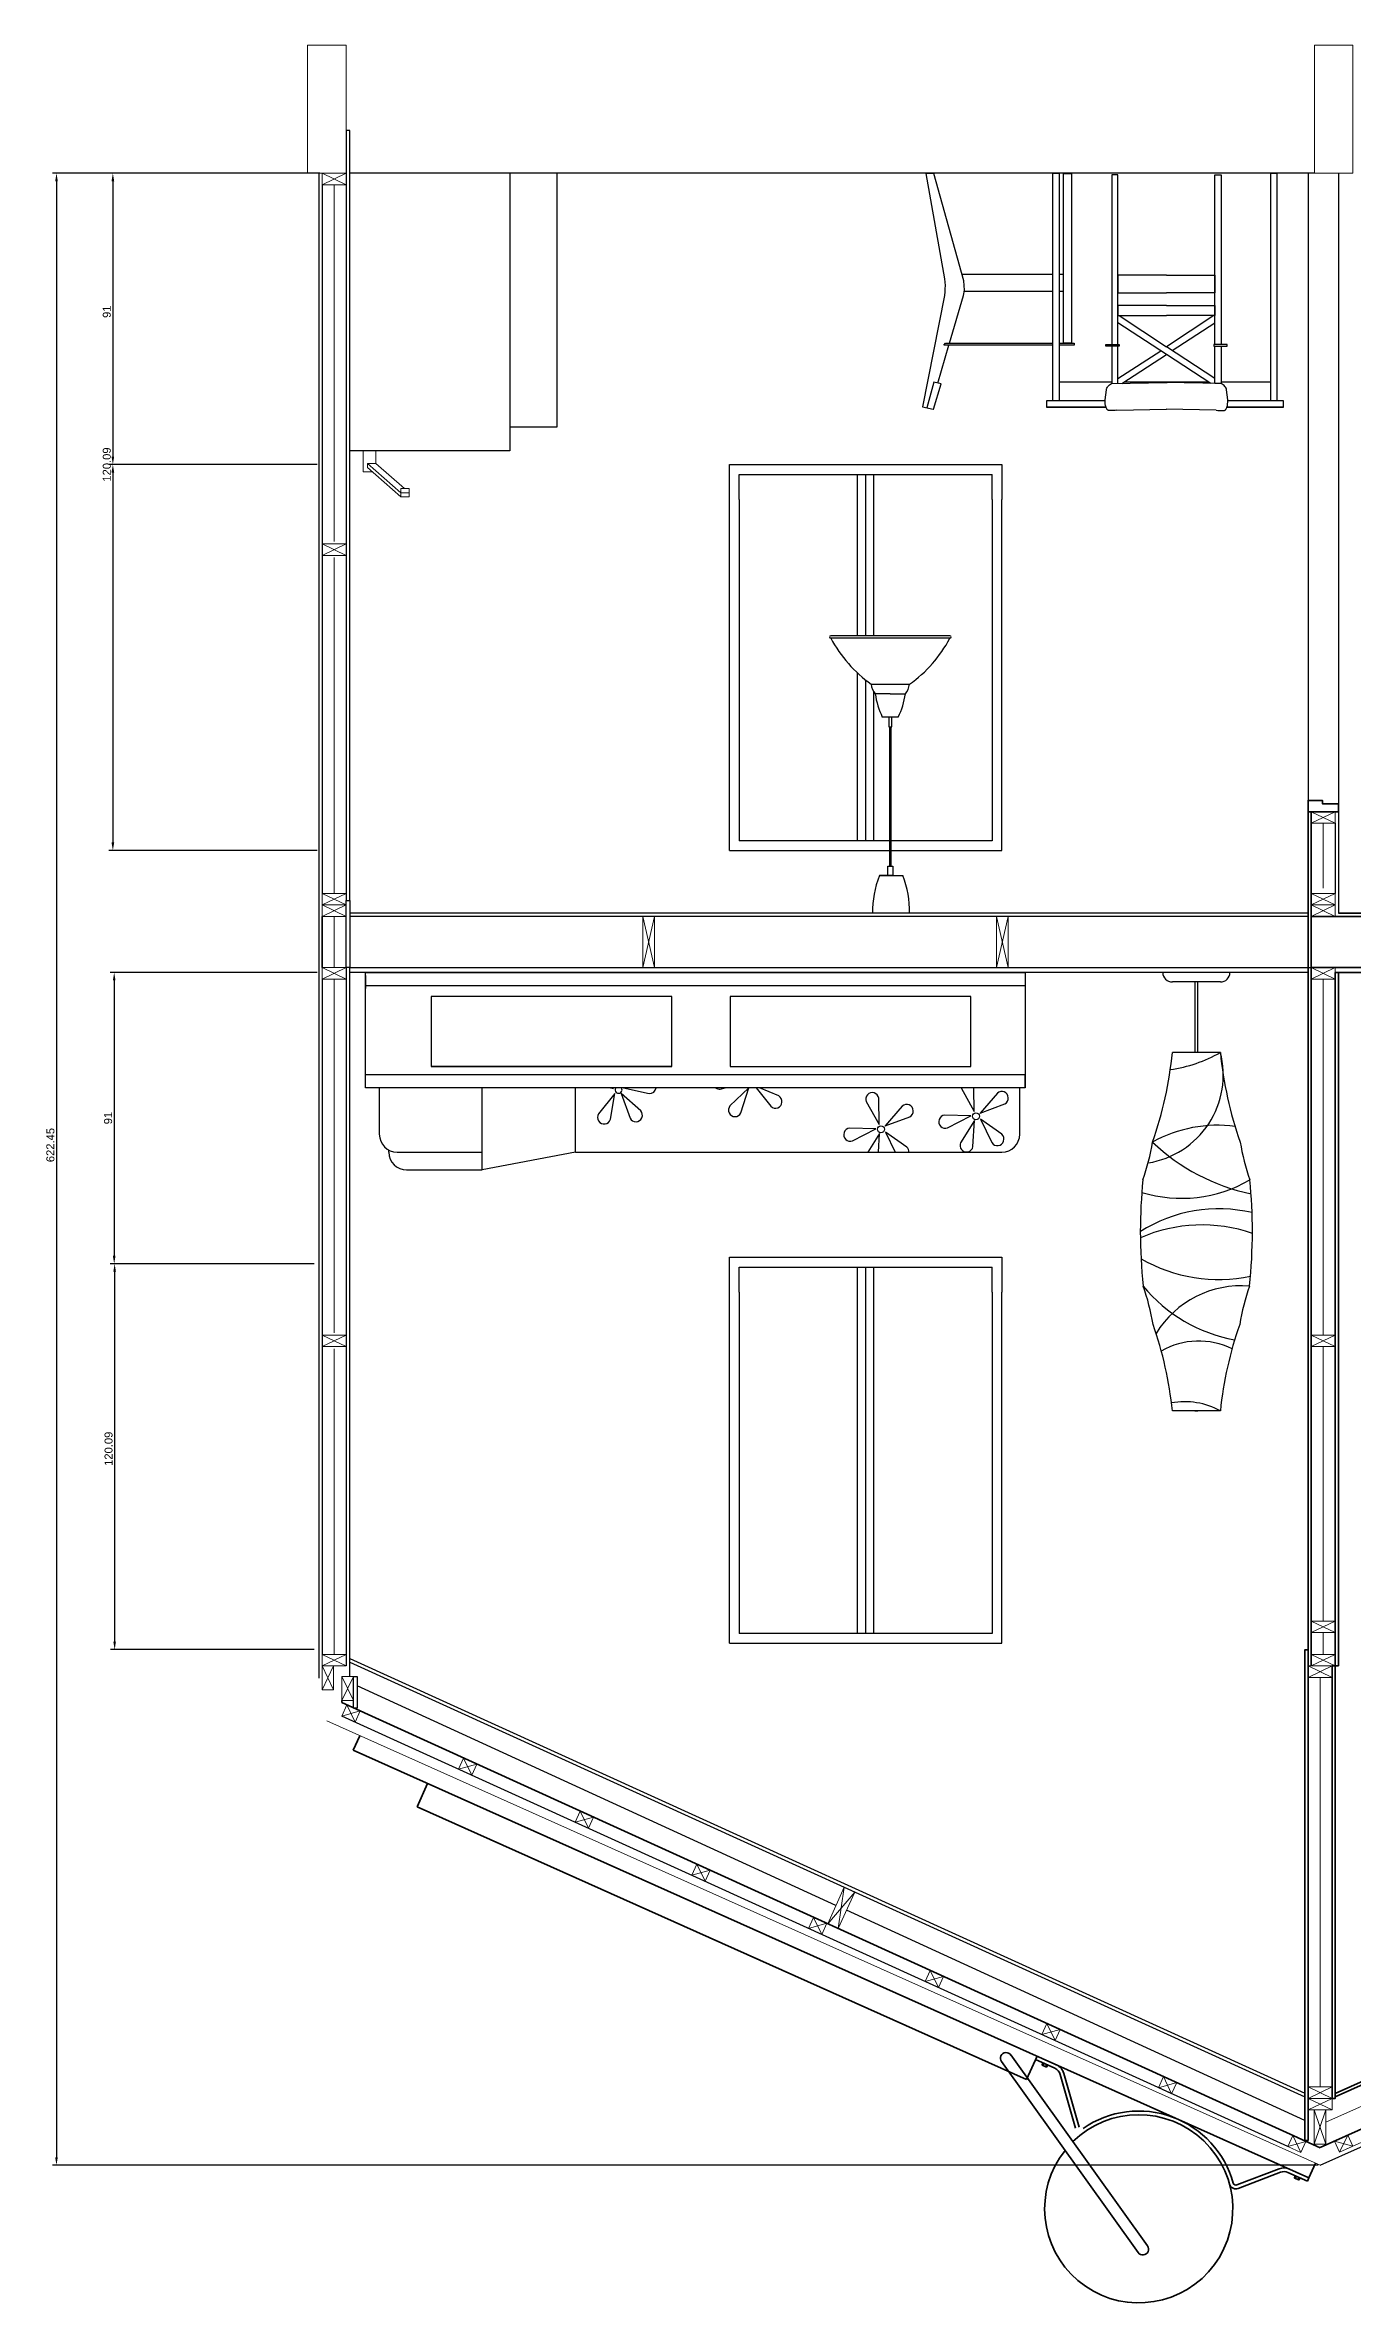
# Model space of a CAD drawing. Header units: millimetres. Extents: x -590 to 14421, y -527 to 4753.
# Drawn here: x 892 to 1300, y -527 to 178 of the extents above; entities that cross this region are included whole.
import ezdxf

# ---------------------------------------------------------------- set-up
doc = ezdxf.new("R2010")
doc.units = ezdxf.units.MM
for name, color, linetype, lineweight in [('A-ANNO-SYMB', 3, 'Continuous', 18), ('A-DETL-MCUT', 4, 'Continuous', 25), ('A-ELEV-IDEN', 3, 'Continuous', 18), ('A-ELEV-MBE1', 7, 'Continuous', 35), ('A-ELEV-MBE2', 4, 'Continuous', 25), ('A-FURN', 8, 'Continuous', 18), ('A-SECT-MCUT', 7, 'Continuous', 35), ('A-WALL-PATT', 8, 'Continuous', 18), ('A-WALL-STUD', 3, 'Continuous', 18)]:
    doc.layers.add(name, color=color, linetype=linetype, lineweight=lineweight)
doc.styles.get("Standard").update_dxf_attribs({"font": 'Arial.ttf'})
doc.dimstyles.new('ISO-25', dxfattribs={"dimtxt": 2.5, "dimasz": 2.5, "dimexe": 1.25, "dimexo": 0.625, "dimtad": 1, "dimtxsty": 'Standard', "dimcen": 2.5, "dimadec": 0, "dimazin": 0, "dimtfac": 1, "dimtmove": 0, "dimatfit": 3, "dimfxl": 1, "dimarcsym": 0})

# ---------------------------------------------------------------- blocks, each defined once
blk = doc.blocks.new('*D116')
at = {"color": 0, "lineweight": -2, "transparency": 16777216}
for p, q in [((977.63, 138.35), (894.08, 138.35)), ((895.33, 135.85), (895.33, -481.51)), ((1289.32, -484.01), (894.08, -484.01))]:
    blk.add_line(p, q, dxfattribs=at)
at = {"color": 0, "transparency": 16777216}
for points in [[(894.92, 135.85), (895.75, 135.85), (895.33, 138.35)], [(894.92, -481.51), (895.75, -481.51), (895.33, -484.01)]]:
    blk.add_solid(points, dxfattribs=at)
at = {"color": 0, "transparency": 16777216, "insert": (893.44, -165.27), "char_height": 2.5, "attachment_point": 5, "rotation": 90}
blk.add_mtext('622.45', dxfattribs=at)
blk = doc.blocks.new('*D118')
at = {"color": 0, "lineweight": -2, "transparency": 16777216}
for p, q in [((977.63, 138.35), (911.69, 138.35)), ((912.94, 135.85), (912.94, 49.85)), ((976.73, 47.35), (911.69, 47.35))]:
    blk.add_line(p, q, dxfattribs=at)
at = {"color": 0, "transparency": 16777216}
for points in [[(912.52, 135.85), (913.36, 135.85), (912.94, 138.35)], [(912.52, 49.85), (913.36, 49.85), (912.94, 47.35)]]:
    blk.add_solid(points, dxfattribs=at)
at = {"color": 0, "transparency": 16777216, "insert": (911.05, 95.11), "char_height": 2.5, "attachment_point": 5, "rotation": 90}
blk.add_mtext('91', dxfattribs=at)
blk = doc.blocks.new('*D119')
at = {"color": 0, "lineweight": -2, "transparency": 16777216}
for p, q in [((976.73, 47.35), (911.69, 47.35)), ((912.94, 44.85), (912.94, -70.73)), ((976.73, -73.23), (911.69, -73.23))]:
    blk.add_line(p, q, dxfattribs=at)
at = {"color": 0, "transparency": 16777216}
for points in [[(912.52, 44.85), (913.36, 44.85), (912.94, 47.35)], [(912.52, -70.73), (913.36, -70.73), (912.94, -73.23)]]:
    blk.add_solid(points, dxfattribs=at)
at = {"color": 0, "transparency": 16777216, "insert": (911.05, 47.35), "char_height": 2.5, "attachment_point": 5, "rotation": 90}
blk.add_mtext('120.09', dxfattribs=at)
blk = doc.blocks.new('*D122')
at = {"color": 0, "lineweight": -2, "transparency": 16777216}
for p, q in [((976.73, -111.34), (912.11, -111.34)), ((913.36, -113.84), (913.36, -199.84)), ((975.82, -202.34), (912.11, -202.34))]:
    blk.add_line(p, q, dxfattribs=at)
at = {"color": 0, "transparency": 16777216}
for points in [[(912.94, -113.84), (913.77, -113.84), (913.36, -111.34)], [(912.94, -199.84), (913.77, -199.84), (913.36, -202.34)]]:
    blk.add_solid(points, dxfattribs=at)
at = {"color": 0, "transparency": 16777216, "insert": (911.46, -156.84), "char_height": 2.5, "attachment_point": 5, "rotation": 90}
blk.add_mtext('91', dxfattribs=at)
blk = doc.blocks.new('*D123')
at = {"color": 0, "lineweight": -2, "transparency": 16777216}
for p, q in [((975.82, -202.34), (912.25, -202.34)), ((913.5, -204.84), (913.5, -320.42)), ((975.82, -322.92), (912.25, -322.92))]:
    blk.add_line(p, q, dxfattribs=at)
at = {"color": 0, "transparency": 16777216}
for points in [[(913.08, -204.84), (913.91, -204.84), (913.5, -202.34)], [(913.08, -320.42), (913.91, -320.42), (913.5, -322.92)]]:
    blk.add_solid(points, dxfattribs=at)
at = {"color": 0, "transparency": 16777216, "insert": (911.61, -260.16), "char_height": 2.5, "attachment_point": 5, "rotation": 90}
blk.add_mtext('120.09', dxfattribs=at)

msp = doc.modelspace()

# ---------------------------------------------------------------- linework, layer by layer
at = {"color": 0}
for p, q in [((977.353, -331.809), (977.353, 138.354)), ((1105.515, 36.478), (1105.515, 47.354)), ((1105.515, 47.354), (1190.58, 47.354)), ((1108.517, 36.478), (1108.517, 44.228)), ((1108.517, 44.228), (1187.578, 44.228)), ((1145.546, 36.478), (1145.546, 44.228)), ((1148.048, 36.478), (1148.048, 44.228)), ((1150.55, 36.478), (1150.55, 44.228)), ((1187.578, 36.478), (1187.578, 44.228)), ((1190.58, 47.354), (1190.58, 36.478)), ((1295.705, -61.115), (1295.705, -92.825)), ((1294.704, -64.718), (1294.704, -86.62)), ((1105.515, -73.226), (1155.443, -73.226)), ((1156.043, -73.226), (1190.58, -73.226)), ((1286.195, -92.825), (986.968, -92.825)), ((1286.195, -93.825), (986.968, -93.825)), ((991.524, -111.339), (986.967, -111.339)), ((1286.195, -111.339), (991.524, -111.339)), ((991.524, -111.339), (991.524, -111.339)), ((1105.515, -211.202), (1105.515, -200.326)), ((1105.515, -200.326), (1190.58, -200.326)), ((1108.517, -211.202), (1108.517, -203.452)), ((1108.517, -203.452), (1187.578, -203.452)), ((1145.546, -211.202), (1145.546, -203.452)), ((1148.048, -211.202), (1148.048, -203.452)), ((1150.55, -211.202), (1150.55, -203.452)), ((1187.578, -211.202), (1187.578, -203.452)), ((1190.58, -200.326), (1190.58, -211.202)), ((1105.515, -320.906), (1190.58, -320.906)), ((1138.777, -402.856), (989.267, -334.244)), ((1279.843, -478.142), (984.486, -343.662)), ((1289.947, -484.012), (1608.045, -341.642)), ((1285.192, -470.047), (1142.051, -404.358))]:
    msp.add_line(p, q, dxfattribs=at)
for p, q in [((1036.886, 138.354), (1036.886, 51.601)), ((1051.634, 138.354), (1051.634, 59.006)), ((1206.54, 67.233), (1206.54, 138.233)), ((1208.54, 138.233), (1206.54, 138.233)), ((1208.54, 67.233), (1208.54, 138.233)), ((1274.54, 67.233), (1274.54, 138.233)), ((1276.54, 138.233), (1274.54, 138.233)), ((1276.54, 67.233), (1276.54, 138.233)), ((1208.54, 73.233), (1224.879, 73.233)), ((1228.927, 73.233), (1255.051, 73.233)), ((1259.099, 73.233), (1274.54, 73.233)), ((1204.54, 67.233), (1204.54, 65.233)), ((1222.851, 67.233), (1204.54, 67.233)), ((1204.54, 65.233), (1223.1, 65.233)), ((1223.1, 65.233), (1204.54, 65.233)), ((1278.54, 65.233), (1260.878, 65.233)), ((1278.54, 65.233), (1260.878, 65.233)), ((1260.878, 65.233), (1278.54, 65.233)), ((1278.54, 67.233), (1261.127, 67.233)), ((1276.54, 67.233), (1274.54, 67.233)), ((1278.54, 67.233), (1276.54, 67.233)), ((1278.54, 65.233), (1278.54, 67.233)), ((1051.634, 59.006), (1036.948, 59.006)), ((1036.886, 51.601), (986.97, 51.601)), ((1174.342, -6.129), (1137.144, -6.129)), ((1174.342, -6.929), (1137.144, -6.929)), ((1174.342, -6.929), (1155.743, -6.929)), ((1149.743, -21.313), (1161.743, -21.313)), ((1155.743, -24.313), (1151.043, -24.313)), ((1155.743, -24.313), (1160.443, -24.313)), ((1158.243, -31.549), (1153.243, -31.549)), ((1155.443, -31.549), (1155.243, -31.549)), ((1155.243, -31.549), (1155.243, -34.549)), ((1155.243, -34.549), (1156.243, -34.549)), ((1155.743, -31.549), (1155.443, -31.549)), ((1155.443, -34.549), (1155.443, -78.088)), ((1156.043, -78.088), (1156.043, -34.549)), ((1156.243, -34.549), (1156.243, -31.549)), ((1154.943, -81.088), (1152.359, -81.088)), ((1152.359, -81.088), (1155.225, -81.088)), ((1154.943, -81.088), (1154.943, -78.088)), ((1154.943, -78.088), (1156.543, -78.088)), ((1155.443, -81.088), (1154.943, -81.088)), ((1155.225, -81.088), (1156.753, -81.088)), ((1155.859, -81.088), (1155.286, -81.088)), ((1156.543, -81.088), (1156.043, -81.088)), ((1156.543, -78.088), (1156.543, -81.088)), ((1156.753, -81.088), (1159.618, -81.088)), ((1044.259, -111.339), (991.839, -111.339)), ((991.839, -111.339), (1197.839, -111.339)), ((991.839, -147.407), (991.839, -111.339)), ((991.839, -112.252), (991.839, -116.373)), ((1151.067, -111.339), (1044.259, -111.339)), ((1197.839, -111.339), (1197.839, -147.407)), ((991.839, -115.46), (1197.839, -115.46)), ((1258.828, -114.311), (1243.828, -114.311)), ((1250.828, -114.311), (1250.828, -136.311)), ((1251.828, -136.311), (1251.828, -114.311)), ((1087.474, -140.732), (1012.377, -140.732)), ((1258.828, -136.311), (1243.828, -136.311)), ((1197.839, -143.286), (991.839, -143.286)), ((1197.839, -147.407), (991.839, -147.407)), ((996.16, -147.407), (996.16, -161.888)), ((1028.296, -173.053), (1028.296, -147.407)), ((1057.44, -167.471), (1057.44, -147.407)), ((1068.333, -147.407), (1069.337, -147.555)), ((1069.337, -147.555), (1069.142, -147.407)), ((1072.436, -147.407), (1080.427, -149.113)), ((1102.655, -147.792), (1104.157, -147.407)), ((1111.593, -147.407), (1105.672, -153.038)), ((1109.111, -155.192), (1111.593, -147.407)), ((1113.879, -147.407), (1118.445, -153.162)), ((1120.898, -149.93), (1114.902, -147.407)), ((1177.909, -147.407), (1181.915, -154.778)), ((1181.915, -154.778), (1181.837, -147.407)), ((1196.16, -161.888), (1196.16, -147.407)), ((1197.839, -147.407), (1197.839, -143.286)), ((1069.754, -149.181), (1064.622, -155.539)), ((1068.313, -157.224), (1069.754, -149.181)), ((1071.657, -149.179), (1074.453, -156.857)), ((1077.801, -154.565), (1071.657, -149.179)), ((1148.221, -151.707), (1152.228, -158.829)), ((1152.228, -158.829), (1152.141, -150.658)), ((1159.497, -153.105), (1154.171, -159.302)), ((1189.185, -149.055), (1183.858, -155.251)), ((1183.858, -155.251), (1191.509, -152.381)), ((1151.198, -160.154), (1143.028, -159.987)), ((1143.955, -163.937), (1151.198, -160.154)), ((1152.363, -161.657), (1148.696, -167.471)), ((1152.009, -167.471), (1152.363, -161.657)), ((1154.171, -159.302), (1161.821, -156.431)), ((1154.241, -161.188), (1157.265, -167.471)), ((1160.889, -165.939), (1154.241, -161.188)), ((1180.885, -156.103), (1172.716, -155.937)), ((1173.643, -159.887), (1180.885, -156.103)), ((1182.051, -157.606), (1177.692, -164.518)), ((1181.554, -165.762), (1182.051, -157.606)), ((1183.929, -157.137), (1187.473, -164.5)), ((1190.577, -161.888), (1183.929, -157.137)), ((999.11, -167.471), (999.11, -166.811)), ((1001.743, -167.471), (1028.296, -167.471)), ((1057.44, -167.471), (1028.296, -173.053)), ((1057.44, -167.471), (1190.577, -167.471)), ((1004.693, -173.053), (1028.296, -173.053)), ((1258.828, -248.311), (1243.828, -248.311)), ((1258.828, -248.311), (1246.328, -248.311)), ((1250.828, -248.311), (1251.828, -248.311)), ((1251.828, -248.311), (1251.328, -248.311)), ((1258.828, -248.311), (1251.328, -248.311))]:
    msp.add_line(p, q)
at = {"color": 7}
for p, q in [((1178.738, 104.8), (1169.378, 138.238)), ((1174.215, 85.255), (1178.628, 100.207)), ((1178.628, 100.207), (1178.885, 101.841)), ((1178.885, 101.841), (1178.738, 104.8)), ((1227.245, 93.891), (1241.989, 84.181)), ((1256.733, 93.891), (1241.989, 84.181)), ((1170.538, 72.795), (1174.036, 84.647)), ((1241.989, 81.759), (1226.852, 91.631)), ((1243.804, 82.983), (1257.126, 91.631)), ((1226.852, 74.189), (1240.204, 82.923)), ((1228.099, 72.693), (1241.989, 81.759)), ((1257.126, 74.189), (1241.989, 84.181)), ((1255.878, 72.693), (1241.989, 81.759)), ((1226.509, 64.328), (1242.03, 64.705)), ((1257.469, 64.328), (1241.948, 64.705))]:
    msp.add_line(p, q, dxfattribs=at)
for points in [[(1169.372, 138.238), (1166.806, 138.238), (1172.679, 105.364), (1172.793, 104.325), (1172.831, 103.286), (1172.818, 102.253), (1172.755, 101.341), (1172.634, 100.182), (1165.786, 65.413), (1169.086, 64.621), (1169.27, 64.621), (1171.646, 72.527), (1169.287, 73.084), (1167.172, 65.08)], [(1226.852, 84.848), (1226.852, 137.86), (1224.879, 137.86), (1224.879, 84.848)], [(1257.126, 84.848), (1257.126, 137.86), (1259.099, 137.86), (1259.099, 84.848)], [(1178.155, 106.884), (1206.54, 106.884)], [(1208.54, 106.884), (1209.836, 106.884)], [(1241.989, 106.484), (1226.852, 106.484), (1226.852, 100.977), (1241.989, 100.977)], [(1241.989, 106.484), (1257.126, 106.484), (1257.126, 100.977), (1241.989, 100.977)], [(1206.54, 101.392), (1178.814, 101.392)], [(1209.836, 101.392), (1208.54, 101.392)], [(1241.989, 97.069), (1226.852, 97.069), (1226.852, 93.891), (1241.989, 93.891)], [(1241.989, 97.069), (1257.126, 97.069), (1257.126, 93.891), (1241.989, 93.891)], [(1206.54, 84.647), (1172.41, 84.647), (1172.932, 85.255), (1206.54, 85.255)], [(1208.54, 85.255), (1213.143, 85.255), (1213.143, 84.647), (1208.54, 84.647)], [(1224.879, 84.353), (1224.879, 72.631)], [(1226.852, 72.669), (1226.852, 84.353)], [(1259.099, 84.353), (1259.099, 72.631), (1257.126, 72.631), (1257.126, 84.353)], [(1226.509, 64.328), (1225.919, 64.288), (1225.434, 64.259), (1225.04, 64.241), (1224.727, 64.23), (1224.481, 64.227), (1224.291, 64.229), (1224.143, 64.236), (1224.025, 64.246), (1223.927, 64.258), (1223.843, 64.275), (1223.769, 64.3), (1223.701, 64.334), (1223.635, 64.383), (1223.569, 64.447), (1223.496, 64.531), (1223.415, 64.636), (1223.322, 64.769), (1223.223, 64.94), (1223.123, 65.163), (1223.03, 65.453), (1222.949, 65.823), (1222.888, 66.287), (1222.853, 66.859), (1222.85, 67.552)], [(1257.469, 64.328), (1258.059, 64.288), (1258.544, 64.259), (1258.938, 64.241), (1259.251, 64.23), (1259.497, 64.227), (1259.687, 64.229), (1259.835, 64.236), (1259.953, 64.246), (1260.051, 64.258), (1260.135, 64.275), (1260.209, 64.3), (1260.277, 64.334), (1260.342, 64.383), (1260.409, 64.447), (1260.481, 64.531), (1260.563, 64.636), (1260.656, 64.769), (1260.755, 64.94), (1260.855, 65.163), (1260.948, 65.453), (1261.029, 65.823), (1261.09, 66.287), (1261.125, 66.859), (1261.128, 67.552)]]:
    msp.add_lwpolyline(points, dxfattribs=at)
for points in [[(1212.303, 85.255), (1209.836, 85.255), (1209.836, 138.245), (1212.303, 138.245)], [(1227.181, 84.353), (1223.056, 84.353), (1223.056, 84.848), (1227.181, 84.848)], [(1256.797, 84.353), (1260.922, 84.353), (1260.922, 84.848), (1256.797, 84.848)]]:
    msp.add_lwpolyline(points, close=True, dxfattribs=at)
for points in [[(1222.85, 67.552), (1223.221, 70.649, -0.145144), (1223.709, 71.78, -0.122545), (1224.874, 72.631), (1242.195, 72.961)], [(1261.128, 67.552), (1260.757, 70.649, 0.145144), (1260.269, 71.78, 0.122545), (1259.104, 72.631), (1241.783, 72.961)]]:
    msp.add_lwpolyline(points, format="xyb", dxfattribs=at)
for points in [[(1012.377, -118.823), (1012.377, -140.732), (1087.474, -140.732), (1087.474, -118.823)], [(1105.76, -118.823), (1105.76, -140.732), (1180.858, -140.732), (1180.858, -118.823)]]:
    msp.add_lwpolyline(points, close=True)
for centre in [(1152.807, -160.332), (1182.494, -156.281)]:
    msp.add_circle(centre, 1.077)
for centre, radius, start, end in [((1137.144, -6.529), 0.4, 90, 270), ((1175.637, 14.08), 43.854, 208.624923, 233.809566), ((1137.607, 12.539), 41.575, 305.488045, 332.077465), ((1174.342, -6.529), 0.4, 270, 90), ((1155.971, -20.396), 6.295, 188.377343, 218.480042), ((1174.451, -21.149), 23.621, 187.697219, 206.122975), ((1137.035, -21.149), 23.621, 333.877025, 352.302781), ((1155.515, -20.396), 6.295, 321.519958, 351.622657), ((1179.398, -92.091), 29.192, 157.857372, 181.44002), ((1132.58, -92.091), 29.192, 358.55998, 22.142628), ((1243.828, -111.311), 3, 180.534994, 270), ((1258.828, -111.311), 3, 270.001757, 359.46638), ((1231.939, -143.372), 27.8, 278.929608, 14.714184), ((1126.886, -125.146), 117.474, 340.525366, 354.546428), ((1237.486, -99.547), 42.509, 277.712909, 300.13527), ((1376.697, -124.962), 118.414, 185.499931, 199.408565), ((1070.88, -148.018), 1.077, 145.465734, 34.534266), ((1080.604, -147.075), 2.045, 265.026942, 350.654862), ((1102.395, -145.763), 2.045, 233.487611, 277.301322), ((1076.274, -155.926), 2.045, 207.089447, 41.692092), ((1107.253, -154.335), 2.045, 140.636173, 335.238817), ((1119.879, -151.704), 2.045, 225.502562, 60.105206), ((1150.114, -150.932), 2.045, 7.682828, 202.285472), ((1160.872, -154.619), 2.045, 297.640226, 132.24287), ((1190.56, -150.569), 2.045, 297.640226, 132.24287), ((1066.359, -156.618), 2.045, 148.161446, 342.764091), ((1143.239, -162.022), 2.045, 95.908341, 290.510985), ((1172.927, -157.971), 2.045, 95.908341, 290.510985), ((1189.192, -163.393), 2.045, 212.773837, 47.376481), ((1258.068, -201.59), 42.509, 82.785375, 118.722844), ((1159.504, -167.444), 2.045, 359.237686, 47.376481), ((1179.543, -165.387), 2.045, 154.836342, 349.438986), ((1168.149, -152.976), 70.408, 340.793276, 350.736017), ((1281.026, -119.073), 62.681, 226.196277, 258.373384), ((1334.501, -152.976), 70.408, 189.263983, 199.224266), ((1395.628, -192.311), 161.8, 174.263705, 180), ((1246.678, -139.395), 42.509, 253.060275, 300.13527), ((1107.028, -192.311), 161.8, 0, 5.729051), ((1258.323, -230.836), 45.653, 76.836658, 122.448513), ((1253.096, -238.5), 48.272, 70.980332, 113.510416), ((1395.628, -192.311), 161.8, 180, 186.031083), ((1107.028, -192.311), 161.8, 353.968917, 0), ((1258.148, -158.972), 48.272, 240.05336, 282.059259), ((1168.295, -232.645), 70.408, 9.263983, 19.354942), ((1272.022, -178.668), 48.272, 219.405478, 259.567233), ((1265.478, -240.631), 31.416, 85.518674, 148.321514), ((1334.361, -232.645), 70.408, 160.645058, 170.736017), ((1128.818, -259.878), 115.59, 5.743147, 19.490629), ((1373.838, -259.878), 115.59, 160.509371, 174.256853), ((1252.073, -249.889), 23.38, 63.612615, 119.998116), ((1247.62, -268.829), 23.38, 61.355181, 100.029034)]:
    msp.add_arc(centre, radius, start, end)
at = {"color": 0}
for centre, start, end in [((1001.743, -161.888), 180, 270), ((1190.577, -161.888), 270, 0), ((1004.693, -167.471), 180, 270)]:
    msp.add_arc(centre, 5.583, start, end, dxfattribs=at)
at = {"layer": 'A-ANNO-SYMB', "color": 0}
for points in [[(973.755, 138.354), (985.764, 138.354), (985.764, 178.385), (973.755, 178.385)], [(1288.199, 138.354), (1300.208, 138.354), (1300.208, 178.385), (1288.199, 178.385)]]:
    msp.add_lwpolyline(points, close=True, dxfattribs=at)
msp.add_lwpolyline([(979.73, -345.18), (1289.947, -484.012)], dxfattribs=at)
at = {"layer": 'A-DETL-MCUT', "color": 0}
for points in [[(986.97, -88.822), (986.97, 151.764), (985.768, 151.764), (985.767, -88.822)], [(986.967, -331.309), (986.967, -109.838), (985.766, -109.838), (985.766, -328.006)]]:
    msp.add_lwpolyline(points, dxfattribs=at)
for points in [[(986.968, -109.838), (985.767, -109.838), (985.767, -88.822), (986.968, -88.822)], [(989.267, -341.205), (988.066, -341.205), (988.066, -331.309), (989.267, -331.309)]]:
    msp.add_lwpolyline(points, close=True, dxfattribs=at)
at = {"layer": 'A-ELEV-IDEN', "color": 0}
msp.add_lwpolyline([(1296.065, -479.924), (1608.045, -340.324)], dxfattribs=at)
at = {"layer": 'A-ELEV-MBE1', "color": 0}
for p, q in [((1467.135, -92.825), (1295.705, -92.825)), ((1294.704, -111.339), (1598.137, -111.339)), ((1294.704, -111.339), (1294.704, -328.006)), ((1295.705, -328.006), (1295.705, -111.339)), ((984.463, -338.815), (984.463, -339.473)), ((1236.07, -509.212), (1193.381, -449.552)), ((1201.121, -451.012), (1201.594, -449.954)), ((1207.163, -453.717), (1201.121, -451.012)), ((1233.19, -511.32), (1190.489, -451.645)), ((1203.401, -452.092), (1203.145, -452.664)), ((1203.172, -452.735), (1204.511, -453.334)), ((1203.7, -452.226), (1203.444, -452.797)), ((1204.284, -453.173), (1204.54, -452.601)), ((1204.583, -453.307), (1204.838, -452.735)), ((1208.811, -455.62), (1213.574, -472.386)), ((1209.927, -455.303), (1214.704, -472.084)), ((1264.003, -490.165), (1277.212, -485.123)), ((1264.416, -491.248), (1277.625, -486.207)), ((1286.018, -489.007), (1279.905, -486.271)), ((1282.221, -487.366), (1281.965, -487.938)), ((1281.992, -488.009), (1283.331, -488.609)), ((1282.52, -487.5), (1282.264, -488.072)), ((1283.103, -488.448), (1283.359, -487.876)), ((1283.402, -488.581), (1283.658, -488.01)), ((1286.018, -489.007), (1286.492, -487.948))]:
    msp.add_line(p, q, dxfattribs=at)
for points in [[(1295.705, -61.115), (1295.705, -58.613), (1290.701, -58.613), (1290.701, -57.612), (1286.198, -57.612), (1286.198, -61.115), (1295.705, -61.115)], [(978.257, -109.838), (978.257, -93.825)], [(1606.845, -93.825), (1287.198, -93.825), (1287.198, -109.838), (1606.844, -109.838), (1606.845, -93.825)], [(1598.137, -326.887), (1294.701, -462.663)], [(1603.241, -338.308), (1289.947, -478.495)], [(984.463, -339.473), (1289.947, -478.565)], [(988.012, -354.369), (990.056, -349.801)], [(988.012, -354.369), (1286.492, -487.948)], [(1007.947, -372.062), (1011.218, -364.754)], [(1007.947, -372.062), (1198.324, -457.261)], [(1381.769, -422.606), (1294.701, -461.566)], [(1198.324, -457.261), (1201.594, -449.954)], [(1286.492, -487.948), (1288.536, -483.381)]]:
    msp.add_lwpolyline(points, dxfattribs=at)
for centre, radius, start, end in [((1191.935, -450.598), 1.785, 34.920013, 215.889877), ((1203.194, -452.686), 0.0538, 155.889877, 245.889877), ((1203.395, -452.776), 0.0538, 245.889877, 335.889877), ((1203.45, -452.114), 0.0538, 65.889877, 155.889877), ((1203.493, -452.819), 0.0538, 155.889877, 245.889877), ((1203.651, -452.204), 0.0538, 335.889877, 65.889877), ((1203.749, -452.248), 0.0538, 65.889877, 155.889877), ((1204.235, -453.151), 0.0538, 245.889877, 335.889877), ((1204.333, -453.195), 0.0538, 155.889877, 245.889877), ((1204.533, -453.285), 0.0538, 245.889877, 335.889877), ((1204.49, -452.579), 0.0538, 335.889877, 65.889877), ((1204.589, -452.623), 0.0538, 65.889877, 155.889877), ((1204.789, -452.713), 0.0538, 335.889877, 65.889877), ((1205.946, -456.436), 2.979, 15.889877, 65.889877), ((1205.946, -456.436), 4.139, 15.889877, 65.889877), ((1233.33, -497.618), 29.382, 141.562727, 134.431621), ((1233.33, -497.618), 30.542, 15.114383, 124.649684), ((1278.688, -488.99), 4.139, 65.889877, 110.889877), ((1278.688, -488.99), 2.979, 65.889877, 110.889877), ((1263.672, -489.299), 2.086, 199.804928, 290.889877), ((1263.672, -489.298), 0.928, 202.568235, 290.860662), ((1282.014, -487.96), 0.0538, 155.889877, 245.889877), ((1282.215, -488.05), 0.0538, 245.889877, 335.889877), ((1282.27, -487.388), 0.0538, 65.889877, 155.889877), ((1282.313, -488.094), 0.0538, 155.889877, 245.889877), ((1282.471, -487.478), 0.0538, 335.889877, 65.889877), ((1282.569, -487.522), 0.0538, 65.889877, 155.889877), ((1283.054, -488.426), 0.0538, 245.889877, 335.889877), ((1283.152, -488.47), 0.0538, 155.889877, 245.889877), ((1283.353, -488.559), 0.0538, 245.889877, 335.889877), ((1283.31, -487.854), 0.0538, 335.889877, 65.889877), ((1283.408, -487.898), 0.0538, 65.889877, 155.889877), ((1283.609, -487.988), 0.0538, 335.889877, 65.889877), ((1234.636, -510.273), 1.785, 215.281594, 36.498159)]:
    msp.add_arc(centre, radius, start, end, dxfattribs=at)
at = {"layer": 'A-ELEV-MBE2', "color": 0}
for p, q in [((978.259, 134.751), (978.259, -86.621)), ((1286.198, 138.354), (1286.198, -61.115)), ((1295.705, 138.354), (1295.705, -61.115)), ((985.767, 133.35), (985.767, 104.269)), ((1105.515, -73.226), (1105.515, 36.478)), ((1108.517, 36.478), (1108.517, -70.224)), ((1145.546, -6.129), (1145.546, 36.478)), ((1148.048, -6.129), (1148.048, 36.478)), ((1150.55, -6.129), (1150.55, 36.478)), ((1187.578, 36.478), (1187.578, -70.224)), ((1190.58, -73.226), (1190.58, 36.478)), ((1145.546, -70.224), (1145.546, -17.821)), ((1148.048, -70.224), (1148.048, -20.008)), ((1150.55, -70.224), (1150.55, -23.596)), ((1286.198, -61.115), (1295.705, -61.115)), ((1155.443, -70.224), (1108.517, -70.224)), ((1187.578, -70.224), (1156.043, -70.224)), ((1287.199, -109.906), (986.968, -109.906)), ((978.257, -113.441), (978.257, -324.403)), ((1105.515, -320.906), (1105.515, -211.202)), ((1108.517, -211.202), (1108.517, -317.904)), ((1145.546, -317.904), (1145.546, -211.202)), ((1148.048, -317.904), (1148.048, -211.202)), ((1150.55, -317.904), (1150.55, -211.202)), ((1187.578, -211.202), (1187.578, -317.904)), ((1190.58, -320.906), (1190.58, -211.202)), ((1187.578, -317.904), (1108.517, -317.904))]:
    msp.add_line(p, q, dxfattribs=at)
for points in [[(1288.199, 138.354), (986.97, 138.354)], [(986.967, -325.702), (1285.192, -461.488)], [(986.967, -326.868), (1285.192, -462.654)]]:
    msp.add_lwpolyline(points, dxfattribs=at)
at = {"layer": 'A-FURN', "color": 0}
for p, q in [((991.134, 51.601), (991.131, 45.074)), ((995.048, 47.683), (995.05, 51.599)), ((991.131, 45.074), (993.923, 45.073)), ((992.438, 47.684), (992.437, 46.379)), ((992.437, 46.379), (1002.877, 37.238)), ((1002.877, 38.543), (992.438, 47.684)), ((995.048, 47.683), (992.438, 47.684)), ((1004.032, 39.837), (995.048, 47.683)), ((1002.878, 39.848), (1002.877, 38.543)), ((1002.877, 38.543), (1002.877, 37.238)), ((1005.488, 38.542), (1002.877, 38.543)), ((1002.877, 37.238), (1005.487, 37.237)), ((1005.488, 39.847), (1002.878, 39.848)), ((1005.487, 37.237), (1005.488, 38.542)), ((1005.488, 38.542), (1005.488, 39.847))]:
    msp.add_line(p, q, dxfattribs=at)
at = {"layer": 'A-SECT-MCUT', "color": 0}
for p, q in [((1295.705, -328.006), (1294.704, -328.006)), ((1285.192, -476.32), (1286.194, -476.32))]:
    msp.add_line(p, q, dxfattribs=at)
for points in [[(1287.198, -328.006), (1287.198, -61.115), (1286.198, -61.115), (1286.194, -328.006)], [(1286.194, -476.32), (1286.194, -323.002), (1285.192, -323.002), (1285.192, -476.32)]]:
    msp.add_lwpolyline(points, dxfattribs=at)
msp.add_lwpolyline([(1293.7, -328.006), (1293.7, -463.11), (1294.7, -463.11), (1294.704, -328.006)], close=True, dxfattribs=at)
at = {"layer": 'A-WALL-PATT', "color": 0, "ltscale": 0.1}
for p, q in [((982.011, 134.751), (982.011, 23.265)), ((982.011, 18.261), (982.011, -86.62)), ((1290.951, -85.001), (1290.951, -64.718)), ((982.01, -109.838), (982.01, -93.825)), ((982.01, -113.441), (982.01, -223.926)), ((1290.951, -113.441), (1290.95, -224.626)), ((982.01, -228.93), (982.01, -324.403)), ((1290.951, -228.229), (1290.951, -313.995)), ((1290.951, -317.598), (1290.951, -324.403)), ((1289.947, -331.609), (1289.947, -459.508))]:
    msp.add_line(p, q, dxfattribs=at)
at = {"layer": 'A-WALL-PATT', "color": 0, "ltscale": 0.16}
msp.add_lwpolyline([(1442.555, -403.356), (1291.749, -470.559)], dxfattribs=at)
at = {"layer": 'A-WALL-STUD', "color": 0}
for p, q in [((985.764, 138.354), (978.259, 134.751)), ((978.259, 138.354), (985.764, 134.751)), ((985.764, 22.564), (978.259, 18.962)), ((978.259, 22.564), (985.764, 18.962)), ((1294.704, -61.115), (1287.198, -64.718)), ((1287.198, -61.115), (1294.704, -64.718)), ((985.763, -86.62), (978.257, -90.223)), ((978.257, -86.62), (985.763, -90.223)), ((985.763, -90.223), (978.257, -93.825)), ((978.257, -90.223), (985.763, -93.825)), ((1294.704, -86.62), (1287.198, -90.223)), ((1287.198, -86.62), (1294.704, -90.223)), ((1294.704, -90.223), (1287.198, -93.825)), ((1287.198, -90.223), (1294.704, -93.825)), ((985.763, -109.838), (978.257, -113.441)), ((978.257, -109.838), (985.763, -113.441)), ((1294.704, -109.838), (1287.198, -113.441)), ((1287.198, -109.838), (1294.704, -113.441)), ((985.763, -224.626), (978.257, -228.229)), ((978.257, -224.626), (985.763, -228.229)), ((1294.704, -224.626), (1287.198, -228.229)), ((1287.198, -224.626), (1294.704, -228.229)), ((1294.704, -313.995), (1287.198, -317.598)), ((1287.198, -313.995), (1294.704, -317.598)), ((985.763, -328.006), (978.257, -324.403)), ((978.257, -328.006), (985.763, -324.403)), ((1287.198, -328.006), (1294.704, -324.403)), ((1294.704, -328.006), (1287.198, -324.403)), ((978.257, -328.006), (981.86, -335.512)), ((978.257, -335.512), (981.86, -328.006)), ((988.066, -331.309), (984.463, -338.815)), ((988.066, -338.815), (984.463, -331.309)), ((1286.195, -331.609), (1293.7, -328.006)), ((1293.7, -331.609), (1286.195, -328.006)), ((990.161, -342.067), (984.486, -343.662)), ((986.062, -340.201), (988.585, -345.528)), ((1026.593, -358.655), (1020.918, -360.25)), ((1022.494, -356.789), (1025.017, -362.116)), ((1058.926, -373.377), (1061.449, -378.705)), ((1063.025, -375.243), (1057.351, -376.838)), ((1099.457, -391.832), (1093.783, -393.427)), ((1095.359, -389.965), (1097.881, -395.293)), ((1144.627, -398.652), (1136.201, -408.561)), ((1139.48, -410.054), (1141.348, -397.16)), ((1135.889, -408.42), (1130.215, -410.015)), ((1131.791, -406.554), (1134.314, -411.881)), ((1168.223, -423.142), (1170.746, -428.469)), ((1172.322, -425.008), (1166.647, -426.603)), ((1208.754, -441.596), (1203.079, -443.191)), ((1204.655, -439.73), (1207.178, -445.057)), ((1245.186, -458.184), (1239.512, -459.779)), ((1241.088, -456.318), (1243.61, -461.645)), ((1286.194, -463.11), (1293.7, -459.508)), ((1293.7, -463.11), (1286.194, -459.508)), ((1286.194, -466.713), (1293.7, -463.11)), ((1293.7, -466.713), (1286.194, -463.11)), ((1288.146, -466.713), (1291.749, -477.375)), ((1288.146, -477.375), (1291.749, -466.713)), ((1285.517, -476.548), (1279.843, -478.142)), ((1281.419, -474.681), (1283.941, -480.009)), ((1294.512, -476.452), (1300.175, -478.084)), ((1298.622, -474.613), (1296.065, -479.924))]:
    msp.add_line(p, q, dxfattribs=at)
for points in [[(985.764, 138.354), (978.259, 138.354), (978.259, 134.751), (985.764, 134.751)], [(985.764, 22.564), (978.259, 22.564), (978.259, 18.962), (985.764, 18.962)], [(1294.704, -61.115), (1287.198, -61.115), (1287.198, -64.718), (1294.704, -64.718)], [(985.763, -86.62), (978.257, -86.62), (978.257, -90.223), (985.763, -90.223)], [(985.763, -90.223), (978.257, -90.223), (978.257, -93.825), (985.763, -93.825)], [(1294.704, -86.62), (1287.198, -86.62), (1287.198, -90.223), (1294.704, -90.223)], [(1294.704, -90.223), (1287.198, -90.223), (1287.198, -93.825), (1294.704, -93.825)], [(985.763, -109.838), (978.257, -109.838), (978.257, -113.441), (985.763, -113.441)], [(1294.704, -109.838), (1287.198, -109.838), (1287.198, -113.441), (1294.704, -113.441)], [(985.763, -224.626), (978.257, -224.626), (978.257, -228.229), (985.763, -228.229)], [(1294.704, -224.626), (1287.198, -224.626), (1287.198, -228.229), (1294.704, -228.229)], [(1294.704, -313.995), (1287.198, -313.995), (1287.198, -317.598), (1294.704, -317.598)], [(985.763, -328.006), (978.257, -328.006), (978.257, -324.403), (985.763, -324.403)], [(1287.198, -328.006), (1294.704, -328.006), (1294.704, -324.403), (1287.198, -324.403)], [(978.257, -328.006), (978.257, -335.512), (981.86, -335.512), (981.86, -328.006)], [(988.066, -331.309), (988.066, -338.815), (984.463, -338.815), (984.463, -331.309)], [(1286.195, -331.609), (1293.7, -331.609), (1293.7, -328.006), (1286.195, -328.006)], [(986.062, -340.201), (990.161, -342.067), (988.585, -345.528), (984.486, -343.662)], [(1022.494, -356.789), (1026.593, -358.655), (1025.017, -362.116), (1020.918, -360.25)], [(1058.926, -373.377), (1063.025, -375.243), (1061.449, -378.705), (1057.351, -376.838)], [(1095.359, -389.965), (1099.457, -391.832), (1097.881, -395.293), (1093.783, -393.427)], [(1136.201, -408.561), (1139.48, -410.054), (1144.627, -398.652), (1141.348, -397.16)], [(1131.791, -406.554), (1135.889, -408.42), (1134.314, -411.881), (1130.215, -410.015)], [(1168.223, -423.142), (1172.322, -425.008), (1170.746, -428.469), (1166.647, -426.603)], [(1204.655, -439.73), (1208.754, -441.596), (1207.178, -445.057), (1203.079, -443.191)], [(1241.088, -456.318), (1245.186, -458.184), (1243.61, -461.645), (1239.512, -459.779)], [(1286.194, -463.11), (1293.7, -463.11), (1293.7, -459.508), (1286.194, -459.508)], [(1286.194, -466.713), (1293.7, -466.713), (1293.7, -463.11), (1286.194, -463.11)], [(1291.749, -477.375), (1288.146, -477.375), (1288.146, -466.713), (1291.749, -466.713)], [(1281.419, -474.681), (1285.517, -476.548), (1283.941, -480.009), (1279.843, -478.142)], [(1298.622, -474.613), (1294.512, -476.452), (1296.065, -479.924), (1300.175, -478.084)]]:
    msp.add_lwpolyline(points, close=True, dxfattribs=at)
for points in [[(1078.494, -109.838), (1078.494, -93.825), (1082.097, -93.825), (1082.097, -109.838), (1078.494, -109.838)], [(1082.097, -109.838), (1078.494, -93.825)], [(1078.494, -109.838), (1082.097, -93.825)], [(1188.929, -109.838), (1188.929, -93.825), (1192.532, -93.825), (1192.532, -109.838), (1188.929, -109.838)], [(1192.532, -109.838), (1188.929, -93.825)], [(1188.929, -109.838), (1192.532, -93.825)]]:
    msp.add_lwpolyline(points, dxfattribs=at)

# ---------------------------------------------------------------- dimensions: what is measured, and where the dimension line sits
at = {"color": 3}
for base, p1, p2, text, picture, middle in [((895.333, -484.012), (978.259, 138.354), (1289.947, -484.012), '622.45', '*D116', (895.333, -165.269)), ((912.94, -73.226), (977.353, 47.354), (977.353, -73.226), '120.09', '*D119', (912.94, 47.354)), ((913.498, -322.919), (976.447, -202.339), (976.447, -322.919), '120.09', '*D123', (913.498, -260.157))]:
    dim = msp.add_linear_dim(base=base, p1=p1, p2=p2, angle=90, text=text, dimstyle='ISO-25', dxfattribs=at)
    dim.commit()
    dim.dimension.update_dxf_attribs({"geometry": picture, "text_midpoint": middle, "dimtype": 160})
dim = msp.add_linear_dim(base=(912.94, 47.354), p1=(978.259, 138.354), p2=(977.353, 47.354), angle=90, dimstyle='ISO-25', dxfattribs=at)
dim.commit()
dim.dimension.update_dxf_attribs({"geometry": '*D118', "text_midpoint": (912.94, 95.106), "dimtype": 160})
dim = msp.add_linear_dim(base=(913.356, -202.339), p1=(977.353, -111.339), p2=(976.447, -202.339), angle=90, dimstyle='ISO-25', dxfattribs=at)
dim.commit()
dim.dimension.update_dxf_attribs({"geometry": '*D122', "text_midpoint": (911.464, -156.839)})

doc.saveas('drawing.dxf')
